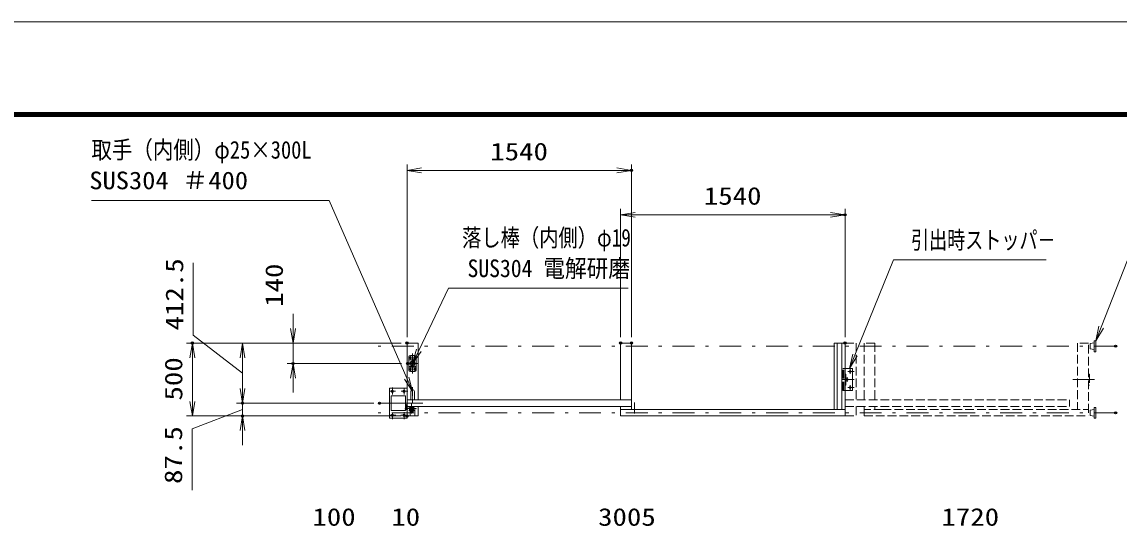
# Model space of a CAD drawing. Units: millimetres at full size. Extents: x -11880 to 11880, y -8400 to 8400.
# Drawn here: x -4048 to 3479, y 4929 to 8400 of the extents above; entities that cross this region are included whole.
import ezdxf
from ezdxf.enums import TextEntityAlignment as Align

# ---------------------------------------------------------------- set-up
doc = ezdxf.new("R2010")
doc.units = ezdxf.units.MM
doc.header["$LTSCALE"] = 30
doc.header["$PDMODE"] = 32
doc.header["$PDSIZE"] = 15
for name, pattern in [('USER1', [10.7, 5, -2.5, 0.7, -2.5]), ('USER3', [2.7, 2, -0.7]), ('USER4', [9, 6, -0.75, 1.5, -0.75]), ('USER5', [160, 100, -20, 20, -20])]:
    doc.linetypes.add(name, pattern=pattern)
for name, color, linetype, lineweight in [('0-0_D-TTL', 7, 'Continuous', 18), ('0-2_外形線', 7, 'Continuous', 18), ('0-3_寸法線', 3, 'Continuous', 18), ('0-4_0', 7, 'Continuous', 18), ('0-8_軸線', 6, 'USER1', 18), ('0-A_01', 4, 'Continuous', 18), ('0-B_隠れ線', 4, 'USER3', 18)]:
    doc.layers.add(name, color=color, linetype=linetype, lineweight=lineweight)
doc.layers.add('0-5_DEFPOINTS', color=7, linetype='Continuous')
doc.styles.add('ＭＳ ゴシック', font='')
doc.styles.get('ＭＳ ゴシック').set_extended_font_data('MS Gothic')

# ---------------------------------------------------------------- blocks, each defined once
blk = doc.blocks.new('A$C4093506B')
at = {"layer": '0-2_外形線'}
for p, q in [((-373.3, 0), (376.7, 0)), ((-373.3, -1755), (-373.3, 0)), ((376.7, -1755), (376.7, 0))]:
    blk.add_line(p, q, dxfattribs=at)
blk.add_arc((1.7, -1755), 375, 180, 0, dxfattribs=at)
at = {"layer": '0-8_軸線', "linetype": 'USER4'}
blk.add_line((1.7, 532.5), (1.7, -2662.5), dxfattribs=at)
blk = doc.blocks.new('PROFSP00FOS256')
at = {"layer": '0-2_外形線'}
blk.add_lwpolyline([(0, -225.2), (195, -112.6), (195, 112.6), (0, 225.2), (-195, 112.6), (-195, -112.6)], close=True, dxfattribs=at)
for start, end in [(0, 180), (180, 0)]:
    blk.add_arc((0, 0), 195, start, end, dxfattribs=at)
at = {"layer": '0-8_軸線'}
for p, q in [((-243.2, 0), (243.2, 0)), ((0, 243.2), (0, -243.2))]:
    blk.add_line(p, q, dxfattribs=at)
blk = doc.blocks.new('tedrtdyfdufu')
at = {"layer": '0-2_外形線'}
for p, q in [((-750, 1350), (-750, -1350)), ((750, 750), (-750, 750)), ((450, 1650), (-450, 1650)), ((750, -1350), (750, 1350)), ((750, -750), (-750, -750)), ((-450, -1650), (450, -1650))]:
    blk.add_line(p, q, dxfattribs=at)
blk.add_circle((0, 0), 525, dxfattribs=at)
for centre, start, end in [((-450, 1350), 90, 180), ((450, 1350), 0, 90), ((-450, -1350), 180, 270), ((450, -1350), 270, 0)]:
    blk.add_arc(centre, 300, start, end, dxfattribs=at)
at = {"layer": '0-8_軸線', "linetype": 'Continuous'}
for p, q in [((-1041.3, 0), (1041.3, 0)), ((-693.4, 1200), (-180.8, 1200)), ((0, 2034.1), (0, -2034.1)), ((171.6, 1200), (684.3, 1200)), ((-450, -929.1), (-450, -1505.8)), ((171.6, -1200), (684.3, -1200))]:
    blk.add_line(p, q, dxfattribs=at)
at = {"layer": '0-B_隠れ線'}
blk.add_line((750, -630), (-750, -630), dxfattribs=at)
blk.add_circle((0, 0), 315, dxfattribs=at)
at = {"layer": '0-4_0'}
for p in [(-450, 1200), (450, 1200), (-450, -1200), (450, -1200)]:
    blk.add_blockref('PROFSP00FOS256', p, dxfattribs=at)
blk = doc.blocks.new('_OPEN')
at = {"layer": '0-4_0'}
blk.add_line((0, 0), (-30, 0), dxfattribs=at)
blk.add_lwpolyline([(-30, 5), (0, 0), (-30, -5)], dxfattribs=at)
blk = doc.blocks.new('S12')
at = {"layer": '0-3_寸法線'}
for points in [[(6970052.4, -25594784.1), (6938653.2, -25594784.1), (6930700.4, -25614366.7), (6929571.6, -25617146.2)], [(6930237.2, -25614178.6), (6929571.6, -25617146.2), (6931163.7, -25614554.8)]]:
    blk.add_lwpolyline(points, dxfattribs=at)
at = {"layer": '0-3_寸法線', "color": 254, "style": 'ＭＳ ゴシック', "width": 0.75}
blk.add_text('引出時ストッパ－', height=3637, dxfattribs=at).set_placement((6942231.6, -25593593.5), align=Align.BOTTOM_LEFT)
blk = doc.blocks.new('S13')
at = {"layer": '0-3_寸法線'}
for points in [[(7018193.6, -25594855.7), (6986794.4, -25594855.7), (6981367.4, -25608625.2), (6980267.3, -25611416.2)], [(6980902.2, -25608441.9), (6980267.3, -25611416.2), (6981832.6, -25608808.5)]]:
    blk.add_lwpolyline(points, dxfattribs=at)
at = {"layer": '0-3_寸法線', "color": 254, "style": 'ＭＳ ゴシック', "width": 0.75}
blk.add_text('引込時ストッパ－', height=3637, dxfattribs=at).set_placement((6990372.8, -25593665.1), align=Align.BOTTOM_LEFT)
blk = doc.blocks.new('S14')
at = {"layer": '0-3_寸法線'}
for points in [[(6773548.5, -25582526.4), (6822486.9, -25582526.4), (6838442.5, -25619091.6), (6839642.3, -25621841.2)], [(6837984.2, -25619291.6), (6839642.3, -25621841.2), (6838900.8, -25618891.6)]]:
    blk.add_lwpolyline(points, dxfattribs=at)
at = {"layer": '0-3_寸法線', "color": 254, "style": 'ＭＳ ゴシック'}
for s, width, p in [('取手（内側）φ25×300L', 0.85, (6773548.5, -25575035.9)), ('SUS304 ＃400', 1.1, (6773116.5, -25581335.9))]:
    blk.add_text(s, height=3637, dxfattribs=dict(at, width=width)).set_placement(p, align=Align.BOTTOM_LEFT)
blk = doc.blocks.new('S15')
at = {"layer": '0-3_寸法線'}
for points in [[(6884050.1, -25600608.8), (6847063.7, -25600608.8), (6840938.8, -25613390.8), (6839642.3, -25616096.2)], [(6840487.8, -25613174.7), (6839642.3, -25616096.2), (6841389.7, -25613606.9)]]:
    blk.add_lwpolyline(points, dxfattribs=at)
at = {"layer": '0-3_寸法線', "color": 254, "style": 'ＭＳ ゴシック'}
for s, width, p in [('落し棒（内側）φ19', 0.8, (6849835.7, -25593118.2)), ('SUS304 電解研磨', 0.9, (6850958.9, -25599418.2))]:
    blk.add_text(s, height=3637, dxfattribs=dict(at, width=width)).set_placement(p, align=Align.BOTTOM_LEFT)

msp = doc.modelspace()

# ---------------------------------------------------------------- linework, layer by layer
at = {"layer": '0-0_D-TTL'}
for points in [[(-11880, -8400), (11880, -8400), (11880, 8400), (-11880, 8400)], [(-11116.29, 7779.43), (11116.29, 7779.43), (11116.29, -7777.71), (-11116.29, -7777.71)], [(-11109.21, 7772.36), (11109.21, 7772.36), (11109.21, -7770.64), (-11109.21, -7770.64)], [(-11102.14, 7765.29), (11102.14, 7765.29), (11102.14, -7763.57), (-11102.14, -7763.57)], [(-11095.07, 7758.21), (11095.07, 7758.21), (11095.07, -7756.5), (-11095.07, -7756.5)], [(-11088, 7751.14), (11088, 7751.14), (11088, -7749.43), (-11088, -7749.43)]]:
    msp.add_lwpolyline(points, close=True, dxfattribs=at)
at = {"layer": '0-2_外形線'}
for p, q in [((-1405.83, 6197.44), (-1405.83, 5751.94)), ((-1405.83, 6197.44), (-1330.83, 6197.44)), ((-1330.83, 5807.44), (-1330.83, 6197.44)), ((59.17, 6197.44), (134.17, 6197.44)), ((59.17, 6197.44), (59.17, 5807.44)), ((134.17, 6197.44), (134.17, 5742.44)), ((1545.67, 6197.44), (1545.67, 5742.44)), ((1577.67, 6197.44), (1577.67, 5742.44)), ((1599.17, 5697.44), (1599.17, 6197.44)), ((1649.17, 6022.44), (1599.17, 6022.44)), ((1649.17, 5872.44), (1649.17, 6022.44)), ((1599.17, 5984.94), (1605.17, 5984.94)), ((1605.17, 5909.94), (1605.17, 5984.94)), ((1605.17, 5909.94), (1599.17, 5909.94)), ((1649.17, 5872.44), (1599.17, 5872.44)), ((134.17, 5807.44), (-1405.83, 5807.44)), ((-1351.44, 5751.94), (-1409.83, 5751.94)), ((-1351.83, 5748.94), (-1409.83, 5748.94)), ((-1405.83, 5762.44), (134.17, 5762.44)), ((-1405.83, 5741.46), (-1405.83, 5682.44)), ((-1388.83, 5735.44), (-1388.83, 5744.44)), ((-1387.33, 5753.44), (-1387.33, 5758.44)), ((-1362.33, 5753.44), (-1387.33, 5753.44)), ((-1384.33, 5725.15), (-1384.33, 5697.44)), ((-1380.83, 5751.94), (-1380.83, 5753.44)), ((-1368.83, 5746.44), (-1380.83, 5746.44)), ((-1368.83, 5742.14), (-1380.83, 5742.14)), ((-1368.83, 5751.94), (-1368.83, 5753.44)), ((-1368.83, 5746.44), (-1368.83, 5748.94)), ((-1362.83, 5746.44), (-1368.83, 5746.44)), ((-1362.33, 5758.44), (-1362.33, 5753.44)), ((-1360.83, 5735.44), (-1360.83, 5744.44)), ((-1359.83, 5758.44), (-1359.83, 5762.44)), ((-1352.33, 5697.44), (-1352.33, 5748.94)), ((-1344.11, 5746.87), (-1351.83, 5748.94)), ((-1343.33, 5749.76), (-1351.44, 5751.94)), ((-1344.11, 5746.87), (-1343.33, 5749.76)), ((-1330.83, 5697.44), (-1330.83, 5762.44)), ((59.17, 5697.44), (59.17, 5762.44)), ((59.17, 5751.44), (59.17, 5697.44)), ((1599.17, 5742.44), (59.17, 5742.44)), ((-1405.83, 5697.44), (-1330.83, 5697.44)), ((59.17, 5697.44), (1599.17, 5697.44)), ((59.17, 5697.44), (134.17, 5697.44))]:
    msp.add_line(p, q, dxfattribs=at)
for points in [[(1599.17, 6197.44), (1524.17, 6197.44), (1524.17, 5742.44)], [(-1412.83, 5751.13), (-1412.83, 5775.94), (-1415.83, 5775.94)], [(-1359.83, 5758.44), (-1389.83, 5758.44), (-1389.83, 5762.44)], [(-1386.83, 5746.44), (-1380.83, 5746.44), (-1380.83, 5748.94)]]:
    msp.add_lwpolyline(points, dxfattribs=at)
for centre, radius in [((1614.17, 5947.44), 6.5), ((1634.17, 6002.44), 6.5), ((1634.17, 5892.44), 6.5), ((-1409.83, 5745.94), 3)]:
    msp.add_circle(centre, radius, dxfattribs=at)
for centre, radius, start, end in [((-1409.83, 5745.94), 6, 89.99999, 30), ((-1386.83, 5744.44), 2, 90, 180), ((-1374.83, 5735.44), 14, 180, 0), ((-1374.83, 5735.44), 9, 131.8103, 48.1897), ((-1362.83, 5744.44), 2, 0, 90)]:
    msp.add_arc(centre, radius, start, end, dxfattribs=at)
at = {"layer": '0-3_寸法線'}
for p, q in [((-1405.83, 6237.44), (-1405.83, 7421.8)), ((-1405.83, 7381.8), (134.17, 7381.8)), ((134.17, 6237.44), (134.17, 7421.8)), ((59.17, 6237.44), (59.17, 7117.44)), ((59.17, 7077.44), (1599.17, 7077.44)), ((1599.17, 6237.44), (1599.17, 7117.44)), ((-2188.32, 6297.44), (-2188.32, 6397.44)), ((-1445.83, 6197.44), (-2918.41, 6197.44)), ((-2878.41, 5697.44), (-2878.41, 6197.44)), ((-1445.83, 6197.44), (-2574.93, 6197.44)), ((-2534.93, 6197.44), (-2534.93, 5784.94)), ((-1445.83, 6197.44), (-2228.32, 6197.44)), ((-2188.32, 6197.44), (-2188.32, 6057.44)), ((-1443.2, 6057.44), (-2228.32, 6057.44)), ((-2534.93, 5884.94), (-2534.93, 5984.94)), ((-2188.32, 5957.44), (-2188.32, 5857.44)), ((-1634.95, 5784.94), (-2574.93, 5784.94)), ((-1634.95, 5784.94), (-2574.93, 5784.94)), ((-2534.93, 5784.94), (-2534.93, 5697.44)), ((-1445.83, 5697.44), (-2918.41, 5697.44)), ((-1445.83, 5697.44), (-2574.93, 5697.44)), ((-2534.93, 5597.44), (-2534.93, 5497.44))]:
    msp.add_line(p, q, dxfattribs=at)
for points in [[(-2534.93, 5991.19), (-2872.33, 6251.99), (-2872.33, 6747.99)], [(-2534.93, 5741.19), (-2879.88, 5608.98), (-2879.88, 5189.78)]]:
    msp.add_lwpolyline(points, dxfattribs=at)
at = {"layer": '0-5_DEFPOINTS'}
for p in [(134.17, 7381.8), (1599.17, 7077.44), (-2878.41, 6197.44), (-1405.83, 6197.44), (-1405.83, 6197.44), (59.17, 6197.44), (134.17, 6197.44), (1599.17, 6197.44), (3454.86, 6175.94), (-2188.32, 6057.44), (-1403.2, 6057.44), (-2534.93, 5784.94), (-1594.95, 5784.94), (3454.86, 5718.94), (-2534.93, 5697.44), (-1405.83, 5697.44)]:
    msp.add_point(p, dxfattribs=at)
at = {"layer": '0-8_軸線'}
for p, q in [((3454.86, 6175.94), (-1605.21, 6175.94)), ((1634.17, 5987.23), (1634.17, 6022.44)), ((1661.36, 5947.44), (1574.66, 5947.44)), ((1614.17, 5931.56), (1614.17, 5963.79)), ((1661.36, 6002.44), (1617.4, 6002.44)), ((3160.6, 5947.44), (3354.69, 5947.44)), ((1661.36, 5892.44), (1617.4, 5892.44)), ((1634.17, 5872.44), (1634.17, 5908.12)), ((155.17, 5714.21), (155.17, 5789.83)), ((3454.86, 5718.94), (-1605.21, 5718.94))]:
    msp.add_line(p, q, dxfattribs=at)
at = {"layer": '0-8_軸線', "linetype": 'Continuous'}
for p, q in [((-1594.95, 5784.94), (-1298.41, 5784.94)), ((-1420.13, 5745.94), (-1401.54, 5745.94)), ((-1399.83, 5765.94), (-1419.83, 5765.94)), ((-1409.83, 5736.99), (-1409.83, 5753.58)), ((-1354.83, 5735.44), (-1394.83, 5735.44)), ((-1374.83, 5750.44), (-1374.83, 5782.5)), ((-1374.83, 5734.44), (-1374.83, 5749.44)), ((-1374.83, 5734.44), (-1374.83, 5714.05))]:
    msp.add_line(p, q, dxfattribs=at)
at = {"layer": '0-A_01', "color": 7}
for p, q in [((3307.17, 6200.94), (3307.17, 6150.94)), ((-1515.83, 5734.94), (-1515.83, 5834.94)), ((-1515.83, 5834.94), (-1415.83, 5834.94)), ((-1415.83, 5734.94), (-1415.83, 5834.94)), ((-1515.83, 5734.94), (-1415.83, 5734.94)), ((3307.17, 5741.94), (3280.17, 5736.94)), ((3280.17, 5736.94), (3280.17, 5700.94)), ((3307.17, 5693.94), (3307.17, 5743.94)), ((3280.17, 5700.94), (3307.17, 5695.94))]:
    msp.add_line(p, q, dxfattribs=at)
at = {"layer": '0-A_01', "linetype": 'USER5'}
for p, q in [((-1505.83, 5893.37), (-1505.83, 5845.7)), ((-1425.83, 5890.99), (-1425.83, 5845.7)), ((-1485.44, 5867.44), (-1528.34, 5867.44)), ((-1400.83, 5867.44), (-1447.3, 5867.44)), ((-1505.83, 5721.74), (-1505.83, 5676.45)), ((-1425.83, 5724.13), (-1425.83, 5676.45)), ((-1483.05, 5702.44), (-1525.96, 5702.44)), ((-1400.83, 5702.44), (-1449.68, 5702.44))]:
    msp.add_line(p, q, dxfattribs=at)
at = {"layer": '0-A_01', "color": 7}
for points in [[(3307.17, 6152.94), (3280.17, 6157.94), (3280.17, 6193.94), (3307.17, 6198.94)], [(3307.17, 6200.94), (3307.17, 6213.44), (3319.17, 6213.44), (3319.17, 6138.44), (3307.17, 6138.44), (3307.17, 6150.94)], [(-1405.83, 5887.44), (-1525.83, 5887.44), (-1525.83, 5682.44), (-1405.83, 5682.44)], [(3307.17, 5743.94), (3307.17, 5756.44), (3319.17, 5756.44), (3319.17, 5681.44), (3307.17, 5681.44), (3307.17, 5693.94)]]:
    msp.add_lwpolyline(points, dxfattribs=at)
for centre in [(-1505.83, 5867.44), (-1425.83, 5867.44), (-1505.83, 5702.44), (-1425.83, 5702.44)]:
    msp.add_circle(centre, 8, dxfattribs=at)
at = {"layer": '0-B_隠れ線'}
for p, q in [((1599.17, 6197.44), (1674.17, 6197.44)), ((1674.17, 6197.44), (1674.17, 5807.44)), ((1804.17, 6197.44), (1729.17, 6197.44)), ((1729.17, 6197.44), (1729.17, 5807.44)), ((1804.17, 6197.44), (1804.17, 5807.44)), ((3194.17, 6197.44), (3194.17, 5742.44)), ((3269.17, 6197.44), (3194.17, 6197.44)), ((3269.17, 5719.94), (3269.17, 6197.44)), ((1584.17, 5872.44), (1584.17, 6022.44)), ((1599.17, 6022.44), (1584.17, 6022.44)), ((1590.17, 5872.44), (1590.17, 6022.44)), ((3269.17, 5984.94), (3275.17, 5984.94)), ((3275.17, 5984.94), (3275.17, 5909.94)), ((1599.17, 5872.44), (1584.17, 5872.44)), ((3275.17, 5909.94), (3269.17, 5909.94)), ((1599.17, 5807.44), (3139.17, 5807.44)), ((1729.17, 5850.44), (1729.17, 5860.44)), ((1804.17, 5850.44), (1804.17, 5860.44)), ((3139.17, 5762.44), (3139.17, 5807.44)), ((1599.17, 5762.44), (3139.17, 5762.44)), ((1674.17, 5762.44), (1674.17, 5697.44)), ((1729.17, 5697.44), (1729.17, 5762.44)), ((1856.17, 5742.44), (1729.17, 5742.44)), ((1804.17, 5742.44), (1804.17, 5762.44)), ((1856.17, 5742.44), (3269.17, 5742.44)), ((1599.17, 5697.44), (1674.17, 5697.44)), ((1729.17, 5697.44), (3269.17, 5697.44))]:
    msp.add_line(p, q, dxfattribs=at)

# ---------------------------------------------------------------- block references
at = {"layer": '0-2_外形線', "xscale": 0.03333333, "yscale": 0.03333333}
msp.add_blockref('tedrtdyfdufu', (-1368.33, 6057.44), dxfattribs=at)
at = {"layer": '0-2_外形線', "xscale": 0.03333333, "yscale": 0.03333333, "rotation": 180}
msp.add_blockref('A$C4093506B', (-1368.28, 5807.44), dxfattribs=at)
at = {"layer": '0-3_寸法線'}
for name, p, xscale, yscale in [('S14', (-229356.41, 859927.31), 0.03333333, 0.03333333), ('_OPEN', (134.17, 7381.8), 3.333333, 3.333333), ('_OPEN', (1599.17, 7077.44), 3.333333, 3.333333), ('S15', (-229356.41, 859927.31), 0.03333333, 0.03333333), ('S12', (-229356.41, 859927.31), 0.03333333, 0.03333333), ('S13', (-229356.41, 859927.31), 0.03333333, 0.03333333)]:
    msp.add_blockref(name, p, dxfattribs=dict(at, xscale=xscale, yscale=yscale))
at = {"layer": '0-3_寸法線', "xscale": 3.333333, "yscale": 3.333333}
for p, rotation in [((-1405.83, 7381.8), 180), ((59.17, 7077.44), 180), ((-2188.32, 6197.44), 270), ((-2878.41, 6197.44), 90), ((-2534.93, 6197.44), 90), ((-2188.32, 6057.44), 90), ((-2534.93, 5784.94), 270), ((-2534.93, 5784.94), 270), ((-2878.41, 5697.44), 270), ((-2534.93, 5697.44), 90)]:
    msp.add_blockref('_OPEN', p, dxfattribs=dict(at, rotation=rotation))

# ---------------------------------------------------------------- texts
at = {"layer": '0-3_寸法線', "color": 254, "style": 'ＭＳ ゴシック', "width": 1.2}
for s, p in [('1540', (-835.03, 7414.49)), ('1540', (629.97, 7110.12)), ('100', (-2055.18, 4908.02)), ('10', (-1514.03, 4908.02)), ('3005', (-95.33, 4908.02)), ('1720', (2259.97, 4908.02))]:
    msp.add_text(s, height=121.2, dxfattribs=at).set_placement(p, align=Align.BOTTOM_LEFT)
for s, p in [('412.5', (-2905.01, 6283.99)), ('140', (-2221, 6445.91)), ('500', (-2911.09, 5803.44)), ('87.5', (-2912.56, 5231.38))]:
    msp.add_text(s, height=121.2, rotation=90, dxfattribs=at).set_placement(p, align=Align.BOTTOM_LEFT)

doc.saveas('drawing.dxf')
